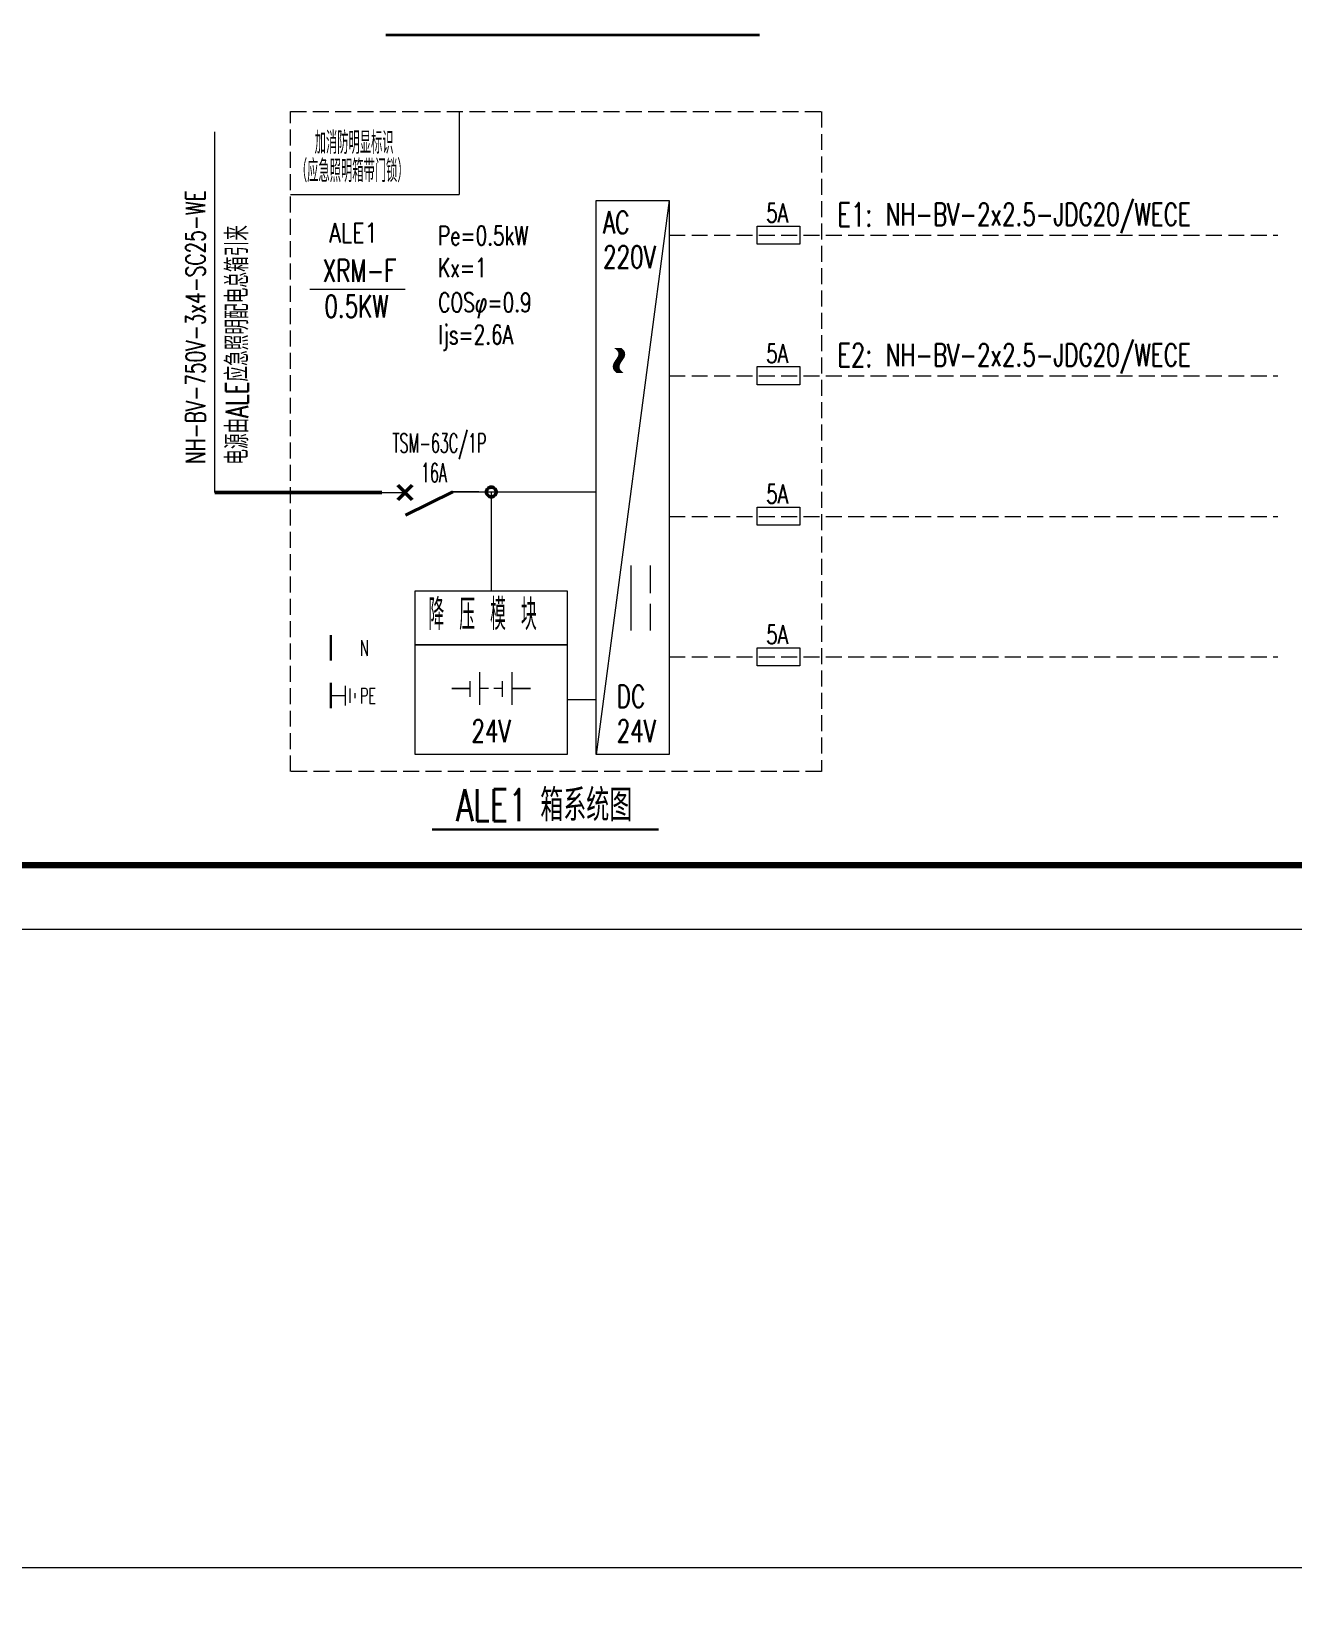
# Model space of a CAD drawing. Header units: inches. Extents: x -3272461 to -2504170, y 403793 to 1071042.
# Drawn here: x -2731714 to -2711981, y 846418 to 871180 of the extents above; entities that cross this region are included whole.
import ezdxf

# ---------------------------------------------------------------- set-up
doc = ezdxf.new("R2010")
doc.units = ezdxf.units.IN
doc.header["$LTSCALE"] = 1000
doc.header["$MEASUREMENT"] = 0
doc.linetypes.add('ACAD_ISO02W100', pattern=[15, 12, -3])
doc.linetypes.add('DASH', pattern=[0.35, 0.25, -0.1])
doc.layers.get('0').update_dxf_attribs({"lineweight": 18})
for name, color, linetype, lineweight in [('1', 7, 'Continuous', 18), ('20', 1, 'Continuous', 18), ('E-电气标注', 4, 'Continuous', 18), ('ELEMENT', 3, 'Continuous', 18), ('EQUIP', 3, 'Continuous', 18), ('PUB_TEXT', 7, 'Continuous', 18), ('PUB_TITLE', 153, 'Continuous', 18), ('TEL_TEXT', 7, 'Continuous', 18), ('TQ', 3, 'Continuous', 18), ('电气', 7, 'Continuous', 18)]:
    doc.layers.add(name, color=color, linetype=linetype, lineweight=lineweight)
doc.styles.add('_TCH_DIM', font='simplex.shx', dxfattribs={"width": 0.7, "bigfont": 'gbcbig.shx'})
doc.styles.add('_TEL_DIM', font='simplex.shx', dxfattribs={"width": 0.8, "bigfont": 'hztxt.shx'})
doc.styles.add('_TXT', font='simplex.shx', dxfattribs={"width": 0.6})
doc.styles.get("Standard").update_dxf_attribs({"font": 'gbenor.shx', "bigfont": 'gbcbig.shx'})
doc.styles.add('TT-simplex', font='simplex.shx', dxfattribs={"width": 0.8, "bigfont": 'hztxt.shx'})
doc.styles.add('txt', font='ros.shx', dxfattribs={"width": 0.8, "bigfont": 'hzs.shx'})
doc.styles.add('冯士飞-350', font='romanc.shx', dxfattribs={"width": 0.8, "bigfont": 'gbhzfs.shx'})

# ---------------------------------------------------------------- blocks, each defined once
blk = doc.blocks.new('M_M24')
for p, q in [((-0.25, -0.375), (0.25, -0.375)), ((-0.1875, -0.5), (0.1875, -0.5)), ((-0.0625, -0.625), (0.0625, -0.625))]:
    blk.add_line(p, q)
blk.add_lwpolyline([(0, 0), (0, -0.375)])
at = {"width": 0.8, "flags": 1}
blk.add_attdef('S', (0.25, -0.5), '', height=0.2, dxfattribs=at)
blk = doc.blocks.new('A$C00702A68')
at = {"layer": '1', "color": 7}
for points in [[(32, 1811, 64, 64, 0), (32, 1178, 64, 64, 0)], [(32, 633, 64, 64, 0), (32, 0, 64, 64, 0)]]:
    blk.add_lwpolyline(points, format="xyseb", dxfattribs=at)
at = {"layer": 'ELEMENT', "xscale": 960, "yscale": 960, "zscale": 960, "rotation": 90}
blk.add_blockref('M_M24', (32, 316), dxfattribs=at)
at = {"layer": 'PUB_TEXT', "style": '_TXT', "width": 0.6}
for s, p in [('N', (750, 1297)), ('PE', (750, 119))]:
    blk.add_text(s, height=384, dxfattribs=at).set_placement(p)

msp = doc.modelspace()

# ---------------------------------------------------------------- linework, layer by layer
at = {"color": 7}
for p, q in [((-2721732.7, 868537.1), (-2722877.5, 859865.6)), ((-2724716.2, 863975.3), (-2725122.5, 863975.3)), ((-2722334.5, 862821), (-2722334.5, 861805.2)), ((-2722034, 862821), (-2722034, 862390.8)), ((-2722034, 862219.6), (-2722034, 861805.2)), ((-2725709.7, 861580.6), (-2723329.4, 861580.6)), ((-2724849.7, 860766.5), (-2724849.7, 861011.7)), ((-2724697.6, 860640.9), (-2724697.6, 861149.9)), ((-2724345.9, 860766.5), (-2724345.9, 861011.7)), ((-2724193.8, 860640.9), (-2724193.8, 861149.9)), ((-2725136.9, 860895.4), (-2724849.7, 860895.4)), ((-2724849.7, 860895.4), (-2725136.9, 860895.4)), ((-2724565, 860895.4), (-2724697.6, 860895.4)), ((-2724345.9, 860895.4), (-2724479, 860895.4)), ((-2724193.8, 860895.4), (-2723906.6, 860895.4)), ((-2723906.6, 860895.4), (-2724193.8, 860895.4))]:
    msp.add_line(p, q, dxfattribs=at)
at = {"color": 1, "linetype": 'DASH'}
for p, q in [((-2721732.7, 867991.1), (-2712207.9, 867991.1)), ((-2721732.7, 865791.1), (-2712207.9, 865791.1)), ((-2721732.7, 863591.1), (-2712207.9, 863591.1)), ((-2721732.7, 861391.1), (-2712207.9, 861391.1))]:
    msp.add_line(p, q, dxfattribs=at)
at = {"color": 1, "linetype": 'ByBlock', "lineweight": 50}
msp.add_line((-2728848.9, 863966.7), (-2726234.7, 863966.7), dxfattribs=at)
at = {"color": 1}
for p, q in [((-2726234.7, 863966.7), (-2725868.9, 863966.7)), ((-2725122.5, 863975.3), (-2722877.5, 863975.3)), ((-2724519.6, 863973.1), (-2724519.6, 862426.5)), ((-2723329.4, 860723.1), (-2722877.5, 860723.1))]:
    msp.add_line(p, q, dxfattribs=at)
at = {"color": 7, "linetype": 'ACAD_ISO02W100', "lineweight": 50}
for p, q in [((-2725757, 864081), (-2725980.9, 863852.4)), ((-2725980.9, 864081), (-2725757, 863852.4)), ((-2725122.5, 863975.3), (-2725864.8, 863608.9))]:
    msp.add_line(p, q, dxfattribs=at)
at = {"color": 7}
msp.add_lwpolyline([(-2721732.7, 868537.1), (-2721732.7, 859865.6), (-2722877.5, 859865.6), (-2722877.5, 868537.1), (-2721732.7, 868537.1)], dxfattribs=at)
for points in [[(-2720358, 868135.7), (-2719688.1, 868135.7), (-2719688.1, 867852.6), (-2720358, 867852.6)], [(-2720358, 865935.7), (-2719688.1, 865935.7), (-2719688.1, 865652.6), (-2720358, 865652.6)], [(-2720358, 863735.7), (-2719688.1, 863735.7), (-2719688.1, 863452.6), (-2720358, 863452.6)], [(-2720358, 861535.7), (-2719688.1, 861535.7), (-2719688.1, 861252.6), (-2720358, 861252.6)]]:
    msp.add_lwpolyline(points, close=True, dxfattribs=at)
for points in [[(-2723329.4, 861580.6), (-2725709.7, 861580.6), (-2725709.7, 862426.5), (-2723329.4, 862426.5)], [(-2725709.7, 861580.6), (-2723329.4, 861580.6), (-2723329.4, 859865.6), (-2725709.7, 859865.6)]]:
    msp.add_lwpolyline(points, close=True)
at = {"color": 7, "linetype": 'ACAD_ISO02W100', "lineweight": 50}
msp.add_circle((-2724519.6, 863973.1), 76.1, dxfattribs=at)
at = {"layer": '20'}
msp.add_line((-2728848.9, 863966.7), (-2728848.9, 869613.5), dxfattribs=at)
at = {"layer": 'E-电气标注', "color": 2, "linetype": 'DASH'}
msp.add_lwpolyline([(-2727662.8, 869927.1), (-2719350.3, 869927.1), (-2719350.3, 859599.4), (-2727662.8, 859599.4)], close=True, dxfattribs=at)
at = {"layer": 'EQUIP'}
msp.add_lwpolyline([(-2725445.7, 858690.1, 40, 40, 0), (-2721900.4, 858690.1, 40, 40, 0)], format="xyseb", dxfattribs=at)
at = {"layer": 'PUB_TITLE'}
for points in [[(-2702044.3, 857130.6), (-2702044.3, 899130.6), (-2761444.3, 899130.6), (-2761444.3, 857130.6)], [(-2649994.3, 784130.6), (-2649994.3, 847130.6), (-2761444.3, 847130.6), (-2761444.3, 784130.6)]]:
    msp.add_lwpolyline(points, close=True, dxfattribs=at)
msp.add_lwpolyline([(-2703044.3, 858130.6, 100, 100, 0), (-2703044.3, 898130.6, 100, 100, 0), (-2758944.3, 898130.6, 100, 100, 0), (-2758944.3, 858130.6, 100, 100, 0)], format="xyseb", close=True, dxfattribs=at)
at = {"layer": 'TEL_TEXT'}
msp.add_line((-2725869, 867144.4), (-2727358, 867144.4), dxfattribs=at)
at = {"layer": 'TQ'}
for p in [(-2725023.3, 869927.1), (-2727662.8, 868627.9)]:
    msp.add_line(p, (-2725023.3, 868627.9), dxfattribs=at)
at = {"layer": 'TQ', "color": 3}
msp.add_lwpolyline([(-2726172.4, 871127.8, 41.5, 41.5, 0), (-2720319.1, 871127.8, 41.5, 41.5, 0)], format="xyseb", dxfattribs=at)

# ---------------------------------------------------------------- block references
at = {"layer": 'TEL_TEXT', "xscale": 0.6344544396270066, "yscale": 0.6344544396270066, "zscale": 0.6344544396270066}
msp.add_blockref('A$C00702A68', (-2727051, 860584.4), dxfattribs=at)

# ---------------------------------------------------------------- texts
at = {"color": 7, "linetype": 'ByBlock', "style": '_TCH_DIM', "width": 0.705882}
msp.add_text('NH-BV-750V-3x4-SC25-WE', height=300, rotation=90, dxfattribs=at).set_placement((-2729000.4, 864413.6, 25179.8))
for s, height, p in [('5A', 294.91, (-2720215.2, 868193.8, 3515.8)), ('AC', 350, (-2722769.6, 868017.3, 4570.6)), ('Pe=0.5kW', 300, (-2725355.1, 867836, -1325)), ('220V', 350, (-2722769.6, 867478.7, 4570.6)), ('Kx=1', 300, (-2725355.1, 867334.5, -1325)), ('COSφ=0.9', 300, (-2725349.7, 866790.9, -1325)), ('Ijs=2.6A', 300, (-2725349.7, 866286.3, -1325)), ('5A', 294.91, (-2720215.2, 865993.8, 3515.8)), ('5A', 294.91, (-2720215.2, 863793.8, 3515.8)), ('5A', 294.91, (-2720215.2, 861593.8, 3515.8)), ('DC', 350, (-2722555.4, 860596.7, 4570.6)), ('24V', 350, (-2724830.1, 860058.1, 4570.6)), ('24V', 350, (-2722555.4, 860058.1, 4570.6))]:
    msp.add_text(s, height=height, dxfattribs=at).set_placement(p)
at = {"color": 7, "style": 'txt', "width": 0.55}
msp.add_text('~', height=1084.2, rotation=90, dxfattribs=at).set_placement((-2721998, 865798))
at = {"color": 7, "linetype": 'ByBlock', "insert": (-2725503.9, 861809.3), "char_height": 486.605, "width": 2994.458, "attachment_point": 7, "style": '_TCH_DIM'}
msp.add_mtext('{\\W0.705882;降 压 模 块 }', dxfattribs=at)
at = {"layer": 'E-电气标注', "style": 'TT-simplex', "width": 0.8}
msp.add_text('ALE1', height=300, dxfattribs=at).set_placement((-2727058.9, 867880.5))
at = {"layer": 'EQUIP', "style": '_TCH_DIM', "width": 0.705882}
msp.add_text('ALE1', height=500, dxfattribs=at).set_placement((-2725071, 858821.5, 8786))
at = {"layer": 'EQUIP', "style": '_TCH_DIM'}
msp.add_text('箱系统图', height=500, dxfattribs=at).set_placement((-2723753, 858819.7, 8786))
at = {"layer": 'TEL_TEXT', "color": 7, "linetype": 'ByBlock', "style": '_TCH_DIM', "width": 0.705882}
for s, height, p in [('E1:', 368.64, (-2719101.8, 868131.4, 4394.8)), ('NH-BV-2x2.5-JDG20/WECE', 350, (-2718346.6, 868143.9)), ('E2:', 368.64, (-2719101.8, 865931.4, 4394.8)), ('NH-BV-2x2.5-JDG20/WECE', 350, (-2718346.6, 865943.9))]:
    msp.add_text(s, height=height, dxfattribs=at).set_placement(p)
at = {"layer": 'TEL_TEXT', "style": '_TEL_DIM', "width": 0.7}
msp.add_text('电源由ALE应急照明配电总箱引来', height=350, rotation=90, dxfattribs=at).set_placement((-2728323.3, 864399.7))
at = {"layer": 'TEL_TEXT'}
for s, height, style, width, p in [('XRM-F', 350, '_TCH_DIM', 0.705882, (-2727158.9, 867262.4, 16185.3)), ('0.5KW', 350, '_TCH_DIM', 0.705882, (-2727132, 866704.8, 16185.3)), ('TSM-63C/1P', 300, '_TEL_DIM', 0.544444, (-2726066.4, 864588.6)), ('16A', 300, '_TEL_DIM', 0.544444, (-2725619.7, 864124.6))]:
    msp.add_text(s, height=height, dxfattribs=dict(at, style=style, width=width)).set_placement(p)
at = {"layer": '电气', "color": 2, "style": '冯士飞-350', "width": 0.7}
for s, p in [('加消防明显标识', (-2727284, 869265.7)), ('（应急照明箱带门锁）', (-2727577.7, 868824.2))]:
    msp.add_text(s, height=350, dxfattribs=at).set_placement(p)

doc.saveas('drawing.dxf')
